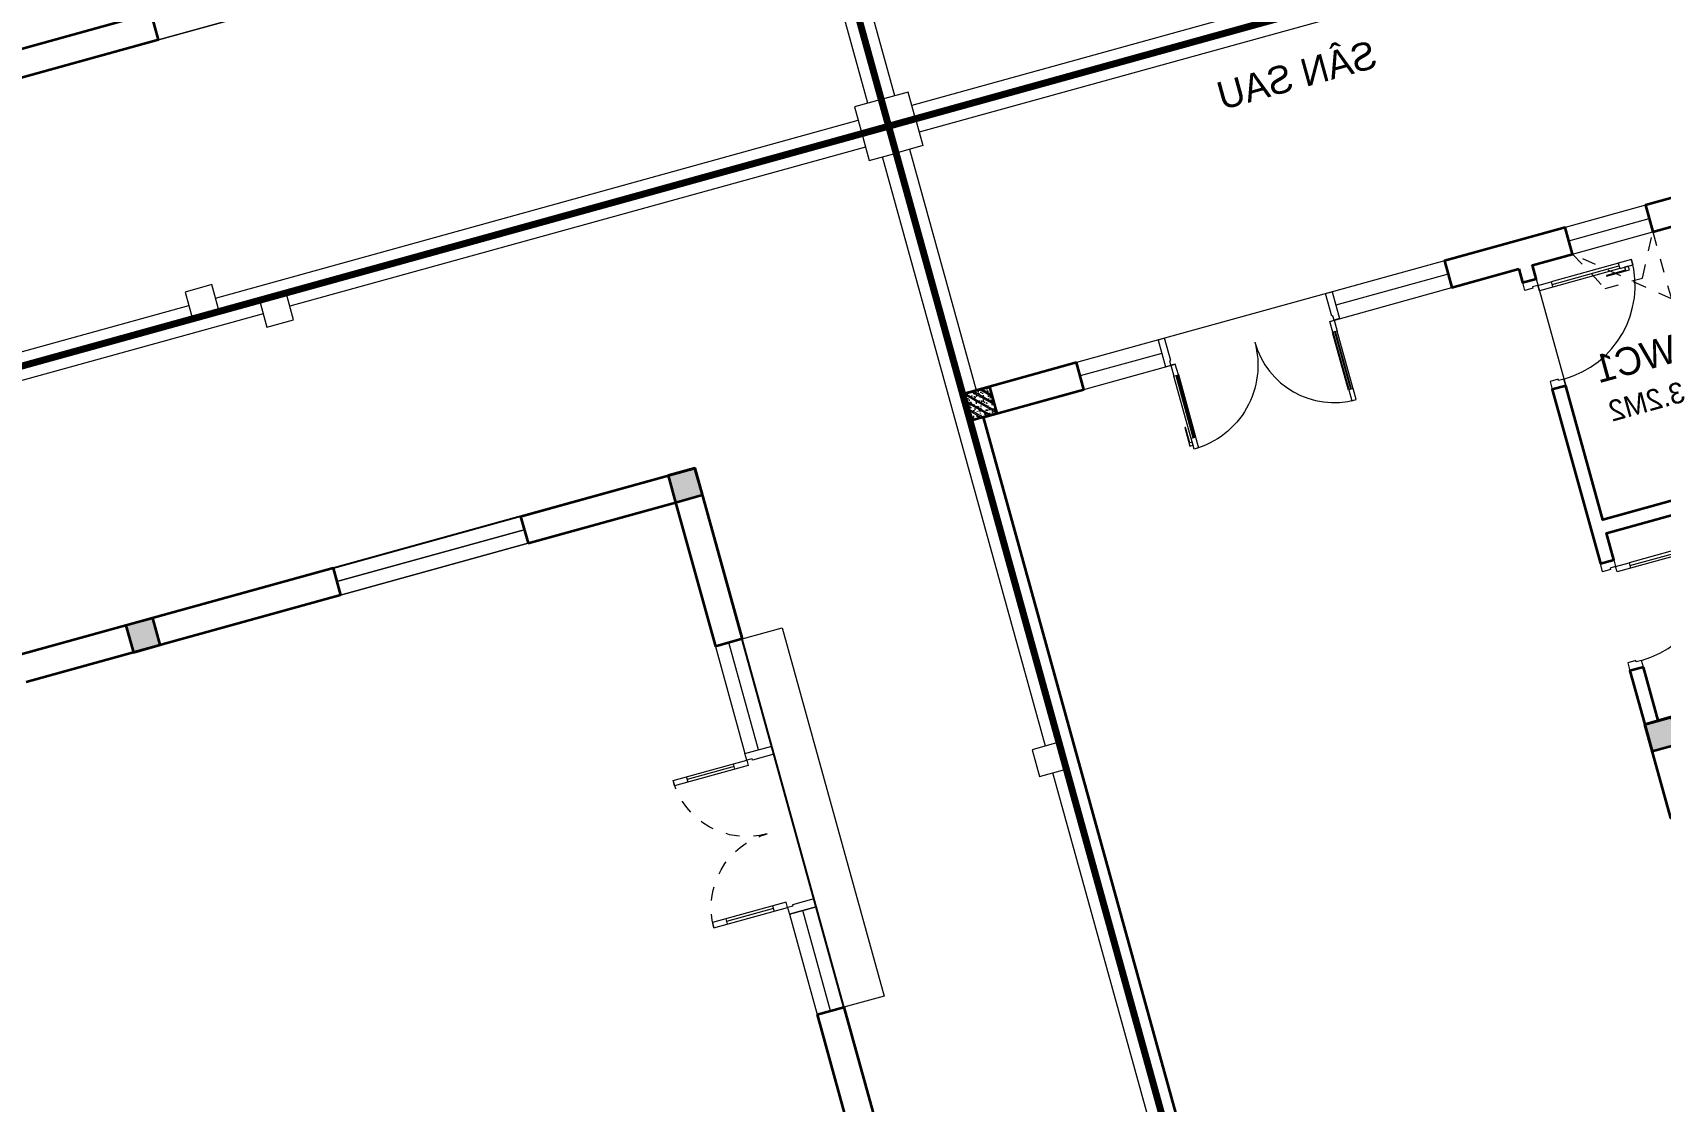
# Model space of a CAD drawing. Header units: metres. Extents: x 568336 to 569219, y 2065964 to 2066430.
# Drawn here: x 568446.27 to 568457.99, y 2066363.35 to 2066371.04 of the extents above; entities that cross this region are included whole.
import ezdxf

# ---------------------------------------------------------------- set-up
doc = ezdxf.new("R2010")
doc.units = ezdxf.units.M
for name, pattern in [('$AUDIT_BAD_LTYPE2', [0]), ('HIDDEN', [0.375, 0.25, -0.125]), ('HIDDEN2', [0.1875, 0.125, -0.0625])]:
    doc.linetypes.add(name, pattern=pattern)
doc.layers.get('0').update_dxf_attribs({"linetype": 'CONTINUOUS'})
doc.layers.add('-AREA', color=2, linetype='CONTINUOUS', plot=False)
for name, color, linetype, lineweight in [('-CONCRETE', 1, 'CONTINUOUS', 35), ('-DIM', 9, 'CONTINUOUS', 13), ('-DOOR', 137, 'CONTINUOUS', 9), ('-HATCH', 8, 'CONTINUOUS', 5), ('-LINE1', 7, 'CONTINUOUS', 18), ('-LINE2', 252, 'CONTINUOUS', 9), ('-STEEL1', 1, 'CONTINUOUS', 35), ('-WALL', 4, 'CONTINUOUS', 35), ('TEXT25', 2, 'CONTINUOUS', 13)]:
    doc.layers.add(name, color=color, linetype=linetype, lineweight=lineweight)
doc.layers.add('-RANH GIOI LO DAT', color=12, linetype='CONTINUOUS')
doc.layers.add('APOLIC', color=7, linetype='CONTINUOUS')
doc.styles.add('SVN_AVO_thuong', font='')
doc.styles.add('T1', font='', dxfattribs={"height": 200})
doc.styles.get('SVN_AVO_thuong').set_extended_font_data('SVN-Avo')
doc.styles.get('T1').set_extended_font_data('VNgeometric Light')

# ---------------------------------------------------------------- blocks, each defined once
blk = doc.blocks.new('A$C5C575821')
at = {"layer": '-CONCRETE'}
h = blk.add_hatch(color=256, dxfattribs=at)
h.dxf.hatch_style = 1
h.paths.add_polyline_path([(-0.00237559899687767, 200.0000000000146), (-0.00237559899687767, 1.455191522836685e-11), (199.9976244010031, 1.455191522836685e-11), (199.9976244010031, 200.0000000000146)])
blk.add_lwpolyline([(-0.00237559899687767, 1.455191522836685e-11), (199.9976244010031, 1.455191522836685e-11), (199.9976244010031, 200.0000000000146), (-0.00237559899687767, 200.0000000000146)], close=True, dxfattribs=at)
blk = doc.blocks.new('*U45')
for p, q in [((-1110.000000000007, 450.0000000000036), (-1150.000000000007, 450.0000000000036)), ((-1130.000000000007, 100), (-1130.000000000007, 450.0000000000036)), ((-89.99999999999997, 450.0000000000036), (-49.99999999999996, 450.0000000000036)), ((-70, 100), (-69.99999999999997, 450.0000000000036)), ((-1110.000000000007, 100), (-1150.000000000007, 100)), ((-90, 100), (-50, 100))]:
    blk.add_line(p, q)
for points in [[(-1150.000000000007, 0), (-1110.000000000007, 0), (-1110.000000000007, 550.0000000000036), (-1150.000000000007, 550.0000000000036)], [(-50, 0), (-90, 0), (-89.99999999999997, 550.0000000000036), (-49.99999999999996, 550.0000000000036)], [(-1200.000000000007, -200.0526511982753), (-1140.000000000007, -200.0526511982753), (-1140.000000000007, -40), (-1150.000000000007, -40), (-1150.000000000007, 0), (-1200.000000000007, 0)], [(0, -200.0526511982753), (-60, -200.0526511982753), (-60, -40), (-50, -40), (-50, 0), (0, 0)]]:
    blk.add_lwpolyline(points, close=True)
at = {"linetype": 'HIDDEN', "ltscale": 0.1}
for centre, radius, start, end in [((-1150.000000000894, -9.604186855958593e-10), 550.0000000010929, 7.0167092985349e-15, 89.99996073224847), ((-49.99999999985441, -2.328580127074637e-10), 550.0000000003703, 90.00003926775153, 180)]:
    blk.add_arc(centre, radius, start, end, dxfattribs=at)
blk = doc.blocks.new('M42-T1')
at = {"layer": '-AREA'}
blk.add_lwpolyline([(197251.4294226492, -1697822.328055672), (204251.4246713105, -1697822.328055672), (204251.5505846172, -1684316.940468536), (197251.4270469073, -1684316.940468614)], close=True, dxfattribs=at)
at = {"layer": '-DOOR'}
for p, q in [((201276.3587942698, -1684316.993957944), (198526.3587942696, -1684317.064159722)), ((197251.4273991125, -1687019.084456742), (197251.4273990992, -1685619.084456742)), ((197251.4487171755, -1685619.084456742), (197251.4487341149, -1687019.084456742)), ((197351.3407158087, -1685619.08445674), (197351.3407327481, -1687019.084456741)), ((197351.4273991125, -1687019.084456741), (197351.4273990992, -1685619.084456741)), ((197451.2327144419, -1685619.084401433), (197451.2327313813, -1687019.084401433)), ((197451.4273991125, -1687019.084456739), (197451.4273990992, -1685619.084456739))]:
    blk.add_line(p, q, dxfattribs=at)
for points in [[(199326.3587942697, -1684317.046609276), (198526.3587942699, -1684317.046609285), (198526.3587942721, -1684516.993957952), (199326.3587942719, -1684516.993957943)], [(201276.3587942696, -1684317.046609255), (200526.3587942697, -1684317.046609263), (200526.3587942719, -1684516.99395793), (201276.3587942718, -1684516.993957921)]]:
    blk.add_lwpolyline(points, close=True, dxfattribs=at)
for points in [[(199326.3587942708, -1684417.02028361), (198526.3587942708, -1684417.020283619)], [(201276.3587942707, -1684417.020283588), (200526.3587942707, -1684417.020283597)]]:
    blk.add_lwpolyline(points, dxfattribs=at)
at = {"layer": '-LINE1', "ltscale": 10}
for points in [[(195251.4246717873, -1682516.943755031), (195451.4246717873, -1682516.943755031), (195451.4246717873, -1682316.943755031), (195251.4246717873, -1682316.943755031)], [(199851.4246713105, -1682516.943755031), (200051.4246713105, -1682516.943755031), (200051.4246713105, -1682316.943755031), (199851.4246713105, -1682316.943755031)], [(195251.4246717873, -1687016.943755031), (195451.4246717873, -1687016.943755031), (195451.4246717873, -1686816.943755031), (195251.4246717873, -1686816.943755031)]]:
    blk.add_lwpolyline(points, close=True, dxfattribs=at)
at = {"layer": '-LINE1'}
for points in [[(199851.4246713105, -1682416.943754787), (195451.4246717873, -1682416.94375502)], [(204051.4246713105, -1682416.943754565), (200051.4246713105, -1682416.943754777)], [(195351.4246717769, -1682516.943755031), (195351.4246715526, -1686816.943755031)], [(198526.3587942696, -1684317.064159722), (198526.3587942663, -1684017.064159722), (201276.3587942665, -1684017.064159691), (201276.3587942698, -1684316.923756232)], [(195351.4246715422, -1687016.943755031), (195351.4246713179, -1691316.943755031)]]:
    blk.add_lwpolyline(points, dxfattribs=at)
at = {"layer": '-RANH GIOI LO DAT', "linetype": 'HIDDEN', "ltscale": 10, "const_width": 50}
blk.add_lwpolyline([(195251.4246717873, -1682316.943755031), (195251.4246708485, -1700317.699678779), (204251.4246713105, -1700256.655806423), (204251.4246713105, -1682316.943754554)], close=True, dxfattribs=at)
at = {"layer": '-WALL'}
for p, q in [((197251.4270469073, -1684316.940468614), (198526.3587942699, -1684317.108908503)), ((197251.5512247565, -1685619.084456742), (197251.4270469073, -1684316.940468614)), ((198526.3587942696, -1684317.02031823), (198526.3587942721, -1684517.017196228)), ((201276.3587942721, -1684516.910536086), (201276.3587942698, -1684316.953482634)), ((201276.3587942698, -1684317.046609255), (202751.4270469073, -1684316.968604918)), ((197451.4270469095, -1684516.940468612), (198526.3587942721, -1684517.105786501)), ((197451.5512247565, -1685619.084456739), (197451.4270469096, -1684516.940468612)), ((201276.3587942718, -1684516.999126359), (202351.2929172567, -1684516.940468557)), ((197251.5512247565, -1685619.084456742), (197451.5512247565, -1685619.084456739)), ((197251.3059490377, -1687019.084456742), (197250.9894406932, -1689368.790704776)), ((197251.3059490377, -1687019.084456742), (197451.3059490376, -1687019.084456739)), ((197451.3059490376, -1687019.084456739), (197450.989440319, -1689368.794401079))]:
    blk.add_line(p, q, dxfattribs=at)
at = {"layer": '-DOOR', "xscale": -1, "rotation": 180}
blk.add_blockref('*U45', (200526.3587942719, -1684517.064159588), dxfattribs=at)
at = {"layer": '-WALL'}
for p in [(197251.4270469095, -1684516.940468614), (197251.4270469544, -1688566.959200108)]:
    blk.add_blockref('A$C5C575821', p, dxfattribs=at)
blk = doc.blocks.new('M43-T1')
at = {"layer": '-DOOR'}
for p, q in [((201731.9587734166, -1751756.691164238), (201731.9587564773, -1753156.691164239)), ((201731.9800914797, -1753156.691164239), (201731.980091493, -1751756.691164239))]:
    blk.add_line(p, q, dxfattribs=at)
at = {"layer": '-LINE1', "ltscale": 10}
for points in [[(203531.9781002809, -1748456.687648606), (203731.9781002809, -1748456.687648606), (203731.9781002809, -1748256.687648606), (203531.9781002809, -1748256.687648606)], [(203531.9781002809, -1753456.687648606), (203731.9781002809, -1753456.687648606), (203731.9781002809, -1753256.687648606), (203531.9781002809, -1753256.687648606)]]:
    blk.add_lwpolyline(points, close=True, dxfattribs=at)
at = {"layer": '-LINE1'}
for points in [[(203531.9781002809, -1748356.687648606), (199331.9781002809, -1748356.687648606)], [(203631.9781000201, -1753256.687648606), (203631.9781002704, -1748456.687648606)], [(203631.9780997593, -1758256.687648606), (203631.9781000097, -1753456.687648606)]]:
    blk.add_lwpolyline(points, dxfattribs=at)
at = {"layer": '-RANH GIOI LO DAT', "linetype": 'HIDDEN', "ltscale": 10, "const_width": 50}
blk.add_lwpolyline([(194731.978099804, -1748256.687648606), (194731.978099804, -1766318.487446141), (203731.9780993421, -1766257.443572831), (203731.9781002809, -1748256.687648606)], close=True, dxfattribs=at)
at = {"layer": '-WALL'}
for p, q in [((201532.1015415545, -1753156.691164236), (201531.9905733368, -1754706.649524978)), ((201732.1015415544, -1753156.691164239), (201532.1015415545, -1753156.691164236)), ((201732.1015415544, -1753156.691164239), (201731.9905729626, -1754706.645828674))]:
    blk.add_line(p, q, dxfattribs=at)
blk = doc.blocks.new('X-5M-DH-2-CORE$0$A$C75E80C28')
at = {"layer": '-LINE2', "linetype": 'Continuous', "ltscale": 2}
for p, q in [((-556.8000102631631, -112.4999999912397), (-560.0000102631166, -112.4999999912397)), ((-510.0000099998433, -21.5000000000291), (-510.0000099998579, -50.60000000000582)), ((-506.8000099998899, -21.5000000000291), (-510.0000099998433, -21.5000000000291)), ((-510.0000099998579, -108.5000000000291), (-510.0000099998433, -79.39999999999418)), ((-506.8000099998899, -21.5000000000291), (-506.8000099999044, -50.60000000000582)), ((-506.8000099999044, -108.5000000000291), (-506.8000099998899, -79.39999999999418)), ((-456.2000100000296, -56.79999999998836), (-500.6000099999364, -56.80000000001746)), ((-456.2000100000441, -60), (-500.600009999951, -60.0000000000291)), ((-456.2000100000296, -70), (-500.6000099999364, -70.0000000000291)), ((-456.2000100000296, -73.19999999995343), (-500.6000099999364, -73.19999999998254)), ((-453.2000100000441, -63), (-453.2000100000296, -67)), ((-450.0000099998579, -63), (-450.0000099998433, -67)), ((450.0000100000616, -63), (450.0000100000761, -67)), ((453.200010000015, -63), (453.2000100000296, -67)), ((456.2000100000296, -56.79999999998836), (500.6000100000529, -56.79999999998836)), ((456.200010000015, -60), (500.6000100000383, -60)), ((456.2000100000296, -70), (500.6000100000529, -70)), ((456.2000100000296, -73.19999999995343), (500.6000100000529, -73.19999999995343)), ((456.800009736864, -112.4999999912397), (460.0000097368174, -112.4999999912397)), ((506.8000100001227, -21.5), (510.0000100000761, -21.5)), ((506.8000100001227, -21.5), (506.8000100001082, -50.59999999997672)), ((506.8000100001227, -108.5), (506.8000100001227, -79.39999999996508)), ((510.0000100000761, -21.5), (510.0000100000616, -50.59999999997672)), ((510.0000100000761, -108.5), (510.0000100000761, -79.39999999996508)), ((-731.0000002632733, -148.9999999649008), (730.9999997367267, -148.9999999649299)), ((-731.0000002698944, -1304.999999934109), (-731.0000002632733, -148.9999999649008)), ((-700.0000002632733, -178.9999999649008), (699.9999997367267, -178.9999999649299)), ((-700.0000002699089, -1224.999999934109), (-700.0000002632733, -178.9999999649008)), ((699.9999997300911, -1224.999999934109), (699.9999997367267, -178.9999999649299)), ((730.9999997301056, -1304.999999934109), (730.9999997367267, -148.9999999649299)), ((-700.0000002699089, -1224.999999934109), (-400.0000002699089, -1224.999999934138)), ((-400.0000002698944, -1304.999999934138), (-400.0000002699089, -1224.999999934138)), ((699.9999997300911, -1224.999999934109), (399.9999997300911, -1224.999999934109)), ((399.9999997301056, -1304.999999934109), (399.9999997300911, -1224.999999934109)), ((839.9999997301056, -1304.999999934109), (-840.0000002698944, -1304.999999934109)), ((-840.0000002698944, -1364.999999934109), (-840.0000002698944, -1304.999999934109)), ((839.9999997301056, -1364.999999934109), (-840.0000002698944, -1364.999999934109)), ((839.9999997301056, -1394.999999934109), (-840.0000002698944, -1394.999999934109)), ((-840.0000002698944, -1394.999999934109), (-840.0000002698944, -1454.999999934109)), ((429.9999997300911, -1405.999999934138), (-430.0000002699089, -1405.999999934109)), ((-430.0000002699089, -1405.999999934109), (-430.0000002698944, -1445.999999934109)), ((424.9999997301056, -1308.999999934109), (-425.0000002698944, -1308.999999934109)), ((-425.0000002699089, -1342.999999934109), (-425.0000002698944, -1308.999999934109)), ((424.9999997300911, -1342.999999934109), (-425.0000002699089, -1342.999999934109)), ((-2.6989437174052e-07, -1308.999999934109), (-2.699089236557484e-07, -1342.999999934109)), ((-2.699089236557484e-07, -1405.999999934109), (-2.6989437174052e-07, -1445.999999934109)), ((424.9999997300911, -1342.999999934109), (424.9999997301056, -1308.999999934109)), ((429.9999997300911, -1405.999999934138), (429.9999997301056, -1445.999999934138)), ((839.9999997301056, -1364.999999934109), (839.9999997301056, -1304.999999934109)), ((839.9999997301056, -1394.999999934109), (839.9999997301056, -1454.999999934109)), ((-840.0000002698944, -1454.999999934109), (-435.0000002698944, -1454.999999934109)), ((-435.0000002698944, -1449.999999934109), (-435.0000002699089, -1459.999999934109)), ((-435.0000002698944, -1449.999999934109), (-400.0000002698944, -1449.999999934138)), ((-435.0000002699089, -1459.999999934109), (-425.0000002699089, -1459.999999934109)), ((-435.0000002698653, -1489.999999934109), (-435.0000002698653, -1499.999999934109)), ((-435.0000002698653, -1489.999999934109), (-425.0000002698653, -1489.999999934109)), ((-435.0000002698653, -1499.999999934109), (-400.0000002698653, -1499.999999934138)), ((-433.4000002698012, -1451.599999934086), (-433.4000002698012, -1458.399999934074)), ((-433.4000002698012, -1451.599999934086), (-401.6000002697547, -1451.599999934086)), ((-433.4000002698012, -1458.399999934074), (-425.0000002698944, -1458.399999934074)), ((-433.4000002697721, -1491.599999934086), (-433.4000002697721, -1498.399999934074)), ((-433.4000002697721, -1491.599999934086), (-425.0000002698653, -1491.599999934086)), ((-433.4000002697721, -1498.399999934074), (-401.6000002697256, -1498.399999934074)), ((429.9999997301056, -1445.999999934138), (-430.0000002698944, -1445.999999934109)), ((-425.0000002698944, -1458.399999934074), (-425.0000002699089, -1459.999999934109)), ((-425.0000002698653, -1489.999999934109), (-425.0000002698653, -1491.599999934086)), ((-401.6000002697547, -1451.599999934086), (-401.6000002697256, -1498.399999934074)), ((399.9999997301056, -1449.999999934109), (-400.0000002698944, -1449.999999934138)), ((-400.0000002698944, -1449.999999934138), (-400.0000002698653, -1499.999999934138)), ((399.9999997301056, -1449.999999934109), (399.9999997301347, -1499.999999934109)), ((434.9999997301056, -1449.999999934109), (399.9999997301056, -1449.999999934109)), ((434.9999997301347, -1499.999999934109), (399.9999997301347, -1499.999999934109)), ((401.5999997301988, -1451.599999934086), (401.5999997302279, -1498.399999934074)), ((433.3999997302453, -1451.599999934086), (401.5999997301988, -1451.599999934086)), ((433.3999997302744, -1498.399999934074), (401.5999997302279, -1498.399999934074)), ((433.3999997302453, -1458.399999934074), (424.9999997301056, -1458.399999934074)), ((424.9999997301056, -1458.399999934074), (424.9999997301056, -1459.999999934109)), ((434.9999997301056, -1459.999999934109), (424.9999997301056, -1459.999999934109)), ((424.9999997301347, -1489.999999934109), (424.9999997301347, -1491.599999934086)), ((434.9999997301347, -1489.999999934109), (424.9999997301347, -1489.999999934109)), ((433.3999997302744, -1491.599999934086), (424.9999997301347, -1491.599999934086)), ((433.3999997302453, -1451.599999934086), (433.3999997302453, -1458.399999934074)), ((433.3999997302744, -1491.599999934086), (433.3999997302744, -1498.399999934074)), ((434.9999997301056, -1449.999999934109), (434.9999997301056, -1459.999999934109)), ((839.9999997301056, -1454.999999934109), (434.9999997301056, -1454.999999934109)), ((434.9999997301347, -1489.999999934109), (434.9999997301347, -1499.999999934109))]:
    blk.add_line(p, q, dxfattribs=at)
for points in [[(-450.0000000000146, 0), (-450, -130), (450, -130), (449.9999999999854, 0)], [(-200, -29), (200.0000000001164, -29), (200.0000000001164, -101), (-200, -101)], [(-36.0000002632587, -583.9999999649008), (35.9999997367413, -583.9999999649008), (35.99999973675585, -983.9999999649008), (-36.00000026324415, -983.9999999649008)]]:
    blk.add_lwpolyline(points, close=True, dxfattribs=at)
for points in [[(-780.0000002632587, -788.9999999649008), (-751.0000002632587, -788.9999999649299, 0.414213562373095), (-750.0000002632733, -787.9999999649008), (-750.0000002632587, -783.9999999649008), (-750.0000002632587, -779.9999999649008, 0.414213562373095), (-751.0000002632733, -778.9999999649299), (-780.0000002632733, -778.9999999649881, -0.2569775838576673), (-784.1207396915852, -781.9399999648449), (-797.9000002631656, -781.939999964874, -0.414213562373095), (-800.9000002631656, -778.939999964874), (-804.0000002632587, -749.4999999649008, 0.414213562373095), (-807.0000002632587, -746.4999999649008), (-812.0000002632587, -746.4999999649008), (-812.0000002632587, -783.9999999649008), (-812.0000002632587, -821.4999999649008), (-807.0000002632587, -821.4999999649008, 0.414213562373095), (-804.0000002632587, -818.4999999649008), (-800.9000002631656, -789.0599999648693, -0.414213562373095), (-797.9000002631656, -786.0599999648693), (-784.1207396915852, -786.0599999648402, -0.2569775838576673), (-780.0000002632587, -788.9999999647553)], [(779.9999997367413, -788.9999999649299), (750.9999997367413, -788.9999999649008, -0.414213562373095), (749.9999997367267, -787.9999999649299), (749.9999997367413, -783.9999999649299), (749.9999997367413, -779.9999999649299, -0.414213562373095), (750.9999997367267, -778.9999999649008), (779.9999997368432, -778.9999999650172, 0.2569775838576673), (784.1207391653006, -781.939999964874), (797.899999736881, -781.9399999648449, 0.414213562373095), (800.899999736881, -778.9399999648449), (803.9999997367413, -749.4999999649008, -0.414213562373095), (806.9999997367413, -746.4999999649008), (811.9999997367413, -746.4999999649008), (811.9999997367413, -783.9999999649008), (811.9999997367413, -821.4999999649008), (806.9999997367413, -821.4999999649008, -0.414213562373095), (803.9999997367413, -818.4999999649008), (800.899999736881, -789.0599999648402, 0.414213562373095), (797.899999736881, -786.0599999648402), (784.1207391653006, -786.0599999648693, 0.2569775838576672), (779.9999997368577, -788.9999999647844)]]:
    blk.add_lwpolyline(points, format="xyb", dxfattribs=at)
for centre, radius, start, end in [((-500.600009999951, -50.60000000000582), 9.400000000001475, 180, 270), ((-500.6000099999364, -79.39999999999418), 9.399999999997844, 90, 180), ((-500.600009999951, -50.60000000000582), 6.200000000004374, 180, 270), ((-500.6000099999364, -79.39999999999418), 6.19999999999734, 90, 180), ((-456.2000100000441, -63), 6.19999999999713, 0, 90), ((-456.2000100000441, -63), 3.000000000000045, 0, 90), ((-456.2000100000296, -67), 6.20000000000076, 270, 0), ((-456.2000100000296, -67), 2.999999999999834, 270, 0), ((456.200010000015, -63), 6.19999999999713, 90, 180), ((456.2000100000296, -67), 6.20000000000076, 180, 270), ((456.200010000015, -63), 3.000000000000045, 90, 180), ((456.2000100000296, -67), 2.999999999999834, 180, 270), ((500.6000100000383, -50.59999999997672), 6.200000000004374, 270, 0), ((500.6000100000383, -50.59999999997672), 9.400000000001475, 270, 0), ((500.6000100000529, -79.39999999996508), 9.399999999997844, 0, 90), ((500.6000100000529, -79.39999999996508), 6.19999999999734, 0, 90)]:
    blk.add_arc(centre, radius, start, end, dxfattribs=at)
blk = doc.blocks.new('A$C3F71457E')
at = {"layer": '-CONCRETE'}
blk.add_lwpolyline([(-8.760252967476845e-09, -100.0000002632005), (0, 400), (-1500, 400.0000000000582), (-1500.00000001755, -1399.999999999942), (-1.754960976541042e-08, -1400), (-7.895869202911854e-08, -900.0000002632005), (199.9999999912397, -900.0000002982852), (199.9999999824504, -1600), (-1700.00000001755, -1600), (-1700, 600), (200, 600), (199.9999999912397, -100.0000002982852), (6.140908226370811e-08, -100.0000002632005)], dxfattribs=at)
at = {"layer": '-LINE1'}
blk.add_line((-7.895869202911854e-08, -900.0000002632005), (-8.760252967476845e-09, -100.0000002632005), dxfattribs=at)
at = {"layer": '-WALL'}
for p in [(-1699.997624401003, 399.9999999999854), (0.00237559899687767, 399.9999999999854), (-1699.997624401081, -1599.999999999959), (0.002375601565972829, -1600.000000021305)]:
    blk.add_blockref('A$C5C575821', p, dxfattribs=at)
at = {"color": 2, "rotation": 90}
blk.add_blockref('X-5M-DH-2-CORE$0$A$C75E80C28', (-1500.00000000876, -499.9999999999418), dxfattribs=at)
blk = doc.blocks.new('*U18')
at = {"linetype": '$AUDIT_BAD_LTYPE2'}
for p, q in [((70, 100), (69.99999999999999, 599.9999999999982)), ((89.99999999999999, 599.9999999999982), (90, 100))]:
    blk.add_line(p, q, dxfattribs=at)
for points in [[(49.99999999999999, 599.9999999999982), (89.99999999999999, 599.9999999999982), (89.99999999999999, 699.9999999999982), (49.99999999999999, 699.9999999999982), (49.99999999999999, 599.9999999999982)], [(49.99999999999999, 602.9059272893337), (50, 100)], [(50, 100), (90, 100), (90, 0), (50, 0), (50, 100)]]:
    blk.add_lwpolyline(points)
for points in [[(118.2698876160139, 494.5156181119073), (118.2698876160139, 664.1349438079906), (89.99999999999999, 664.1349438079906), (89.99999999999999, 635.8650561920058), (112.6159100928053, 635.8650561920058), (112.6159100928053, 494.5156181119073)], [(0, 0), (50, 0), (50, -40), (60, -40), (60, -100.0001724930698), (0, -100.0001724930698)], [(799.9999999999982, 7.105427357601134e-15), (749.9999999999982, 7.105427357601134e-15), (749.9999999999982, -40), (739.9999999999982, -40), (739.9999999999982, -100.0001724930698), (799.9999999999982, -100.0001724930698)]]:
    blk.add_lwpolyline(points, close=True)
at = {"linetype": '$AUDIT_BAD_LTYPE2', "ltscale": 0.3}
blk.add_arc((50, 0), 699.9999999999982, 0, 90, dxfattribs=at)
blk = doc.blocks.new('*U117')
for points in [[(21.73011238398614, 564.4565272026128), (21.73011238398614, 734.0758528986961), (50, 734.0758528986961), (50, 705.8059652827113), (27.38408990719473, 705.8059652827113), (27.38408990719473, 564.4565272026128)], [(0, 0), (50, 0), (50, -40), (60, -40), (60, -245.9999999543969), (0, -245.9999999543969)], [(1598.99999999957, 0), (1548.99999999957, 0), (1548.99999999957, -40), (1538.99999999957, -40), (1538.99999999957, -245.9999999543969), (1598.99999999957, -245.9999999543969)]]:
    blk.add_lwpolyline(points, close=True)
for points in [[(50, 669.9409090907037), (90.00000000000003, 669.9409090907037), (90.00000000000003, 769.9409090907037), (50, 769.9409090907037), (50, 669.9409090907037)], [(1548.99999999957, 629.0590909088664), (1508.99999999957, 629.0590909088664), (1508.99999999957, 729.0590909088664), (1548.99999999957, 729.0590909088664), (1548.99999999957, 629.0590909088664)], [(50, 672.8468363800392), (50, 100)], [(1548.99999999957, 631.965018198202), (1548.99999999957, 100)], [(50, 100), (90, 100), (90, 0), (50, 0), (50, 100)], [(1548.99999999957, 100), (1508.99999999957, 100), (1508.99999999957, 0), (1548.99999999957, 0), (1548.99999999957, 100)]]:
    blk.add_lwpolyline(points)
at = {"ltscale": 0.3}
for points in [[(819.9409090907038, 0, 0.4142135623730951), (50, 769.9409090907037, 0.4142135623730951)], [(819.9409090907042, 0, -0.4142135623730951), (1548.99999999957, 729.0590909088666, -0.4142135623730951)]]:
    blk.add_lwpolyline(points, format="xyb", dxfattribs=at)
at = {"layer": 'APOLIC', "linetype": '$AUDIT_BAD_LTYPE2'}
for p, q in [((70, 100), (70.00000000000003, 669.9409090907037)), ((90.00000000000003, 669.9409090907037), (90, 100)), ((1508.99999999957, 629.0590909088664), (1508.99999999957, 100)), ((1528.99999999957, 100), (1528.99999999957, 629.0590909088664))]:
    blk.add_line(p, q, dxfattribs=at)
blk = doc.blocks.new('18x35')
at = {"layer": '-HATCH'}
h = blk.add_hatch(dxfattribs=at)
h.set_pattern_fill('CHAU-01', color=256, scale=10, angle=-1.272221872585407e-14, pattern_type=2)
h.set_pattern_definition([(49.99999999999999, (0, 0), (71.72601826007535, -6.275213498259527), [7.5, -82.5]), (355, (0, 0), (-13.87513336129999, 75.21921337000119), [6, -66]), (100.4514, (5.977167999997619, -0.5229339999999638), (57.85093817140217, 68.94395420609534), [6.374019000000001, -70.1142112]), (46.18419999999998, (0, 20), (106.7241048625644, -16.55190143290183), [11.25, -123.75]), (96.63559999999998, (8.89367449999554, 18.62066930000003), (93.46627055487036, 97.41178709004416), [9.561028799999994, -105.1713]), (351.1842, (0, 20), (93.46619451336275, 97.41186009253245), [9, -99]), (20.99999999999998, (10, 15), (59.69070521184616, -40.2618890665339), [7.5, -82.5]), (326.0000000000001, (10, 15), (24.33153319215819, 72.5150045046853), [6, -66]), (71.45139999999999, (14.97422329999972, 11.64483940000002), (84.022262858149, 32.25304967099522), [6.374019000000001, -70.1142112]), (37.49999999999998, (0, 0), (1.215985531729074, 33.28938538313115), [0, -65.19999999999999, 0, -67, 0, -66.25]), (7.499999999999987, (0, 0), (26.30695374421487, 39.44117118823602), [0, -38.2, 0, -63.7, 0, -25.25]), (327.5, (-22.30000000000291, 0), (53.3822436172409, -2.255487173437988), [0, -25, 0, -78, 0, -103.5]), (317.5, (-32.30000000000291, 0), (58.31861693423862, 10.01049823323176), [0, -32.5, 0, -51.8, 0, -73.5]), (44.99999999999999, (0, 0), (-30.05203820042826, 30.05203820042828), []), (44.99999999999999, (0, 12.25), (-30.05203820042826, 30.05203820042828), [])])
h.paths.add_polyline_path([(96508.03118051568, 47993.04977023201), (96508.03118051568, 47793.04977023201), (96708.03118051568, 47793.04977023201), (96708.03118051568, 47993.04977023201)])
at = {"layer": '-STEEL1'}
blk.add_lwpolyline([(96508.03118051568, 47793.04977023201), (96708.03118051568, 47793.04977023201), (96708.03118051568, 47993.04977023201), (96508.03118051568, 47993.04977023201)], close=True, dxfattribs=at)
blk = doc.blocks.new('M1-T1')
at = {"layer": '-CONCRETE', "color": 1, "linetype": 'HIDDEN', "ltscale": 10, "const_width": 50}
blk.add_lwpolyline([(191581.7177010371, 50951.98888872014), (197581.6939540912, 50951.98888872005), (197581.7429788466, 30952.01227472891), (191581.7667257926, 30952.01227472891)], close=True, dxfattribs=at)
at = {"layer": '-DOOR'}
for p, q in [((193931.8371712677, 48951.96545668185), (193981.8371449456, 48951.96545668266)), ((193081.4889567012, 48852.03565837603), (192481.4889567012, 48852.03565835286)), ((193981.8371712677, 48851.95332928823), (194821.7287526605, 48851.95332928823)), ((196121.7287526602, 48851.96545674102), (196731.8371712846, 48851.95332930627))]:
    blk.add_line(p, q, dxfattribs=at)
blk.add_lwpolyline([(193081.4889567051, 48752.03565838019), (192481.4889567012, 48752.03565836861), (192481.4889567012, 48952.03565833712), (193081.4889567051, 48952.0356583487)], close=True, dxfattribs=at)
for points in [[(194894.8994843679, 48751.96545675588), (193981.8371712542, 48751.96545675053), (193981.837171281, 48951.94120182592), (196731.8371712939, 48951.94120184396), (196731.8371712671, 48751.96545676858), (196048.5580209529, 48751.96545676346)], [(193381.5548907838, 48652.03973262745), (193381.4889567592, 47852.03973262745)]]:
    blk.add_lwpolyline(points, dxfattribs=at)
at = {"layer": '-LINE1', "lineweight": 18}
blk.add_lwpolyline([(191581.7411493842, 50951.93153578669), (197581.7174024383, 50951.9315357866), (197581.7664271937, 30951.95492153367), (191581.7901741396, 30951.95492153367)], close=True, dxfattribs=at)
at = {"layer": '-LINE1'}
for points in [[(191581.8018790334, 48952.03565829649), (191581.8018790331, 50951.98888872005), (197581.6939540912, 50951.98888872005), (197579.9787136269, 48952.03565829649)], [(191781.8018790331, 50851.98888872005), (197381.7174024383, 50851.98888872005)], [(197481.440986653, 50751.9315357866), (197479.9788607426, 48952.20719011308)]]:
    blk.add_lwpolyline(points, dxfattribs=at)
blk.add_lwpolyline([(197381.7174024383, 50751.9315357866), (197581.7174024383, 50751.9315357866), (197581.7174024383, 50951.9315357866), (197381.7174024383, 50951.9315357866)], close=True, dxfattribs=at)
at = {"layer": '-LINE2', "linetype": 'HIDDEN2', "ltscale": 10}
for points in [[(193081.4890626929, 48752.17054306534), (192921.1003184989, 48452.17054306534), (192641.8777008991, 48452.03565838793), (192481.4889567051, 48752.03565838793)], [(192481.4889567051, 48751.96545668032), (192481.4889567051, 48252.03565838793), (193081.4047146868, 48751.96545669829)]]:
    blk.add_lwpolyline(points, dxfattribs=at)
at = {"layer": '-WALL'}
for points in [[(191681.5858762996, 46852.12354532036), (193381.4889576983, 46852.12354531631), (193381.4889567592, 47852.03973262745), (193481.8371713233, 47852.03973267066), (193481.8371718831, 46552.12392284648), (193381.4889568947, 46552.12354531209), (193381.4889568949, 46752.12354531209), (191681.5858762999, 46752.12354531209), (191681.5858762974, 45352.02879783817), (191581.8018790334, 45352.02879783817), (191581.8018790334, 48952.03565829649), (192481.4889566973, 48952.03565829649), (192481.4889567051, 48752.03565838793), (191681.5858763056, 48752.03565838793), (191681.5858763001, 46852.12354532036)], [(196731.8371712676, 48951.96545661415), (197581.8356525643, 48951.96545668071), (197581.8356528644, 34951.87148225863), (196897.2858771308, 34951.86915243657), (196897.2858771305, 35051.86915239949), (197481.4326741947, 35051.87148222604), (197481.4326738949, 48751.96545683069), (196731.8371712676, 48751.96545677615), (196731.8371712676, 48951.96545661415)]]:
    blk.add_lwpolyline(points, dxfattribs=at)
for points in [[(193481.8371712691, 48752.0356583918), (193481.837171274, 48652.03973260993), (193381.4889567099, 48652.03973260993), (193381.4889567051, 48752.03565838793), (193081.4889567051, 48752.03565838019), (193081.4889566973, 48952.03565837187), (193981.8371712676, 48952.03565838735), (193981.8371712678, 48752.03565839567)], [(193381.4889568927, 45752.12302853822), (193481.842976181, 45752.12302853822), (193481.842976181, 45352.24313576051), (193381.4889568927, 45352.24313576051)]]:
    blk.add_lwpolyline(points, close=True, dxfattribs=at)
at = {"layer": '-DOOR', "xscale": 0.8130081300813009, "yscale": 0.8130081300813009, "zscale": 0.8130081300813009, "rotation": 180}
blk.add_blockref('*U117', (196121.7287526602, 48751.96545675956), dxfattribs=at)
at = {"layer": '-DOOR', "xscale": -1, "rotation": 89.99999998995061}
for p in [(193381.5548907838, 48652.03973262745), (193381.8380324689, 46552.12359911908)]:
    blk.add_blockref('*U18', p, dxfattribs=at)
at = {"layer": '-STEEL1'}
blk.add_blockref('18x35', (100874.017838741, 958.9858880644715), dxfattribs=at)
at = {"layer": '-WALL', "xscale": -1, "rotation": 180}
blk.add_blockref('A$C3F71457E', (193281.8429761986, 43752.0354777092), dxfattribs=at)
at = {"layer": 'TEXT25'}
for s, height, style, p in [('SÂN SAU', 200, 'SVN_AVO_thuong', (194064.2156069207, 50423.70451318464)), ('WC1', 200, 'SVN_AVO_thuong', (192548.4745787265, 47805.25232973037)), ('3.2M2', 150, 'T1', (192570.6168750795, 47513.71757672625))]:
    blk.add_text(s, height=height, rotation=359.9999999899488, dxfattribs=dict(at, style=style)).set_placement(p)

msp = doc.modelspace()

# ---------------------------------------------------------------- block references
at = {"layer": '-DIM', "yscale": 0.001, "zscale": 0.001}
for name, p, xscale, rotation in [('M1-T1', (568629.2856307229, 2066472.140404832), 0.001, 195.4592381894772), ('M43-T1', (570083.1360001077, 2067032.723349315), 0.001, 285.4590240789451), ('M1-T1', (568656.4483411567, 2066373.922513573), -0.001, 15.45900309534941), ('M42-T1', (570021.8423529998, 2067006.973428244), 0.001, 285.4590240819714)]:
    msp.add_blockref(name, p, dxfattribs=dict(at, xscale=xscale, rotation=rotation))

doc.saveas('drawing.dxf')
